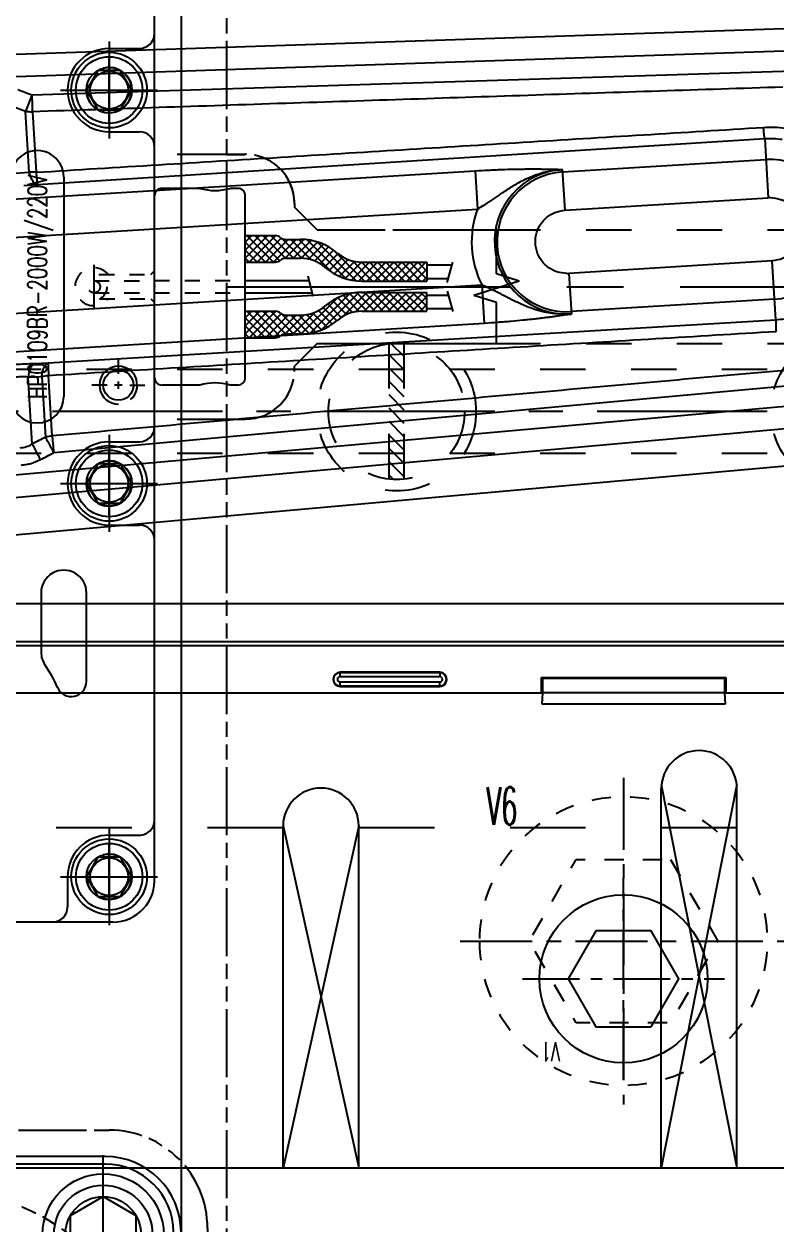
# Model space of a CAD drawing. Extents: x 14103 to 19353, y -3233 to 932.
# Drawn here: x 17215.1 to 17314.5, y 186.7 to 345.3 of the extents above; entities that cross this region are included whole.
import ezdxf
from ezdxf.enums import TextEntityAlignment as Align

# ---------------------------------------------------------------- set-up
doc = ezdxf.new("R2010")
doc.units = 0
doc.header["$LTSCALE"] = 20
doc.header["$MEASUREMENT"] = 0
for name, pattern in [('CENTER', [0.6, 0.375, -0.075, 0.075, -0.075]), ('CENTERLINE', [30, 24, -1.5, 3, -1.5]), ('DASHED', [0.2, 0.1, -0.1]), ('HIDDEN', [0.2, 0.1, -0.1]), ('PHANTOM', [0.8, 0.45, -0.05, 0.1, -0.05, 0.1, -0.05]), ('SOLID', [0])]:
    doc.linetypes.add(name, pattern=pattern)
doc.layers.get('DEFPOINTS').update_dxf_attribs({"linetype": 'CONTINUOUS'})
for name, color, linetype in [('1', 7, 'CONTINUOUS'), ('2', 7, 'CONTINUOUS'), ('3a', 7, 'CONTINUOUS'), ('5', 7, 'CONTINUOUS'), ('CK_LEVEL_1', 1, 'SOLID'), ('DIM', 3, 'CONTINUOUS'), ('HOLD DOWN', 7, 'CONTINUOUS'), ('OIL', 7, 'CONTINUOUS'), ('SCREW', 7, 'CONTINUOUS'), ('VENTING', 7, 'CONTINUOUS'), ('WATER', 9, 'HIDDEN')]:
    doc.layers.add(name, color=color, linetype=linetype)
doc.styles.add('lxy2', font='txt.shx', dxfattribs={"width": 0.6})
doc.styles.get("Standard").update_dxf_attribs({"font": 'txt.shx', "width": 0.5, "bigfont": 'hztxt.shx'})
doc.dimstyles.new('10', dxfattribs={"dimtxt": 10, "dimasz": 5, "dimexe": 2.5, "dimexo": 0, "dimgap": 1, "dimtad": 0, "dimdsep": 46, "dimtxsty": 'lxy2', "dimcen": -3, "dimclrd": 113, "dimclre": 113, "dimclrt": 3, "dimazin": 2, "dimtfac": 1, "dimtofl": 0, "dimtmove": 0, "dimatfit": 3, "dimfxl": 1, "dimtolj": 1, "dimtzin": 0, "dimarcsym": 0})

# ---------------------------------------------------------------- blocks, each defined once
blk = doc.blocks.new('*D92')
at = {"layer": 'DEFPOINTS', "color": 0, "linetype": 'Continuous'}
for p in [(17344.36, 892.14), (17344.36, 863.85), (17204.36, 164.09)]:
    blk.add_point(p, dxfattribs=at)
at = {"layer": 'OIL', "color": 113, "linetype": 'Continuous', "lineweight": -2}
blk.add_line((17344.36, 863.85), (17344.36, 892.14), dxfattribs=at)
at = {"layer": 'OIL', "color": 3, "linetype": 'Continuous', "insert": (17344.36, 899.64), "char_height": 10, "attachment_point": 5, "rotation": 90, "style": 'lxy2'}
blk.add_mtext('\\A1;140', dxfattribs=at)
blk = doc.blocks.new('*D115')
at = {"layer": 'DEFPOINTS', "color": 0}
for p in [(17554.36, 709.09), (17770.26, 709.09), (17204.36, 164.09)]:
    blk.add_point(p, dxfattribs=at)
at = {"layer": 'DIM', "color": 113, "lineweight": -2}
blk.add_line((17554.36, 709.09), (17770.26, 709.09), dxfattribs=at)
at = {"layer": 'DIM', "color": 3, "insert": (17779.26, 709.09), "char_height": 10, "attachment_point": 5, "style": 'lxy2'}
blk.add_mtext('\\A1;545', dxfattribs=at)
blk = doc.blocks.new('*D114')
at = {"layer": 'DEFPOINTS', "color": 0}
for p in [(17517.7, 684.09), (17770.26, 684.09), (17204.36, 164.09)]:
    blk.add_point(p, dxfattribs=at)
at = {"layer": 'DIM', "color": 113, "lineweight": -2}
blk.add_line((17517.7, 684.09), (17770.26, 684.09), dxfattribs=at)
at = {"layer": 'DIM', "color": 3, "insert": (17778.76, 684.09), "char_height": 10, "attachment_point": 5, "style": 'lxy2'}
blk.add_mtext('\\A1;520', dxfattribs=at)
blk = doc.blocks.new('*D113')
at = {"layer": 'DEFPOINTS', "color": 0}
for p in [(17754.36, 864.09), (17770.26, 864.09), (17204.36, 164.09)]:
    blk.add_point(p, dxfattribs=at)
at = {"layer": 'DIM', "color": 113, "lineweight": -2}
blk.add_line((17754.36, 864.09), (17770.26, 864.09), dxfattribs=at)
at = {"layer": 'DIM', "color": 3, "insert": (17778.26, 864.09), "char_height": 10, "attachment_point": 5, "style": 'lxy2'}
blk.add_mtext('\\A1;700', dxfattribs=at)
blk = doc.blocks.new('*D221')
at = {"layer": 'DEFPOINTS', "color": 0}
for p in [(17515.48, 219.09), (17770.26, 219.09), (17204.36, 164.09)]:
    blk.add_point(p, dxfattribs=at)
at = {"layer": 'DIM', "color": 113, "lineweight": -2}
blk.add_line((17515.48, 219.09), (17770.26, 219.09), dxfattribs=at)
at = {"layer": 'DIM', "color": 3, "insert": (17776.26, 219.09), "char_height": 10, "attachment_point": 5, "style": 'lxy2'}
blk.add_mtext('\\A1;55', dxfattribs=at)
blk = doc.blocks.new('*D121')
at = {"layer": 'DEFPOINTS', "color": 0}
for p in [(17562.7, 249.09), (17770.26, 249.09), (17204.36, 164.09)]:
    blk.add_point(p, dxfattribs=at)
at = {"layer": 'DIM', "color": 113, "lineweight": -2}
blk.add_line((17562.7, 249.09), (17770.26, 249.09), dxfattribs=at)
at = {"layer": 'DIM', "color": 3, "insert": (17776.26, 249.09), "char_height": 10, "attachment_point": 5, "style": 'lxy2'}
blk.add_mtext('\\A1;85', dxfattribs=at)
blk = doc.blocks.new('*D120')
at = {"layer": 'DEFPOINTS', "color": 0}
for p in [(17562.7, 374.09), (17770.26, 374.09), (17204.36, 164.09)]:
    blk.add_point(p, dxfattribs=at)
at = {"layer": 'DIM', "color": 113, "lineweight": -2}
blk.add_line((17562.7, 374.09), (17770.26, 374.09), dxfattribs=at)
at = {"layer": 'DIM', "color": 3, "insert": (17777.76, 374.09), "char_height": 10, "attachment_point": 5, "style": 'lxy2'}
blk.add_mtext('\\A1;210', dxfattribs=at)
blk = doc.blocks.new('*D119')
at = {"layer": 'DEFPOINTS', "color": 0}
for p in [(17725.91, 464.09), (17770.26, 464.09), (17204.36, 164.09)]:
    blk.add_point(p, dxfattribs=at)
at = {"layer": 'DIM', "color": 113, "lineweight": -2}
blk.add_line((17725.91, 464.09), (17770.26, 464.09), dxfattribs=at)
at = {"layer": 'DIM', "color": 3, "insert": (17778.26, 464.09), "char_height": 10, "attachment_point": 5, "style": 'lxy2'}
blk.add_mtext('\\A1;300', dxfattribs=at)
blk = doc.blocks.new('*D118')
at = {"layer": 'DEFPOINTS', "color": 0}
for p in [(17562.7, 514.09), (17770.26, 514.09), (17204.36, 164.09)]:
    blk.add_point(p, dxfattribs=at)
at = {"layer": 'DIM', "color": 113, "lineweight": -2}
blk.add_line((17562.7, 514.09), (17770.26, 514.09), dxfattribs=at)
at = {"layer": 'DIM', "color": 3, "insert": (17778.76, 514.09), "char_height": 10, "attachment_point": 5, "style": 'lxy2'}
blk.add_mtext('\\A1;350', dxfattribs=at)
blk = doc.blocks.new('*D117')
at = {"layer": 'DEFPOINTS', "color": 0}
for p in [(17562.7, 639.09), (17770.26, 639.09), (17204.36, 164.09)]:
    blk.add_point(p, dxfattribs=at)
at = {"layer": 'DIM', "color": 113, "lineweight": -2}
blk.add_line((17562.7, 639.09), (17770.26, 639.09), dxfattribs=at)
at = {"layer": 'DIM', "color": 3, "insert": (17779.26, 639.09), "char_height": 10, "attachment_point": 5, "style": 'lxy2'}
blk.add_mtext('\\A1;475', dxfattribs=at)
blk = doc.blocks.new('*D116')
at = {"layer": 'DEFPOINTS', "color": 0}
for p in [(17760.7, 664.09), (17770.26, 664.09), (17204.36, 164.09)]:
    blk.add_point(p, dxfattribs=at)
at = {"layer": 'DIM', "color": 113, "lineweight": -2}
blk.add_line((17760.7, 664.09), (17770.26, 664.09), dxfattribs=at)
at = {"layer": 'DIM', "color": 3, "insert": (17778.26, 664.09), "char_height": 10, "attachment_point": 5, "style": 'lxy2'}
blk.add_mtext('\\A1;500', dxfattribs=at)
blk = doc.blocks.new('*D86')
at = {"layer": 'DEFPOINTS', "color": 0}
for p in [(17530.79, 329.09), (17770.26, 329.09), (17204.36, 164.09)]:
    blk.add_point(p, dxfattribs=at)
at = {"layer": 'DIM', "color": 113, "lineweight": -2}
blk.add_line((17530.79, 329.09), (17770.26, 329.09), dxfattribs=at)
at = {"layer": 'DIM', "color": 3, "insert": (17778.26, 329.09), "char_height": 10, "attachment_point": 5, "style": 'lxy2'}
blk.add_mtext('\\A1;165', dxfattribs=at)
blk = doc.blocks.new('*D85')
at = {"layer": 'DEFPOINTS', "color": 0}
for p in [(17529.36, 579.09), (17770.26, 579.09), (17204.36, 164.09)]:
    blk.add_point(p, dxfattribs=at)
at = {"layer": 'DIM', "color": 113, "lineweight": -2}
blk.add_line((17529.36, 579.09), (17770.26, 579.09), dxfattribs=at)
at = {"layer": 'DIM', "color": 3, "insert": (17778.26, 579.09), "char_height": 10, "attachment_point": 5, "style": 'lxy2'}
blk.add_mtext('\\A1;415', dxfattribs=at)
blk = doc.blocks.new('HP0109BOLT-TV')
at = {"layer": '1', "color": 2, "linetype": 'CENTERLINE'}
for p, q in [((-78, -17.8), (-78, -26.2)), ((-26, -17.8), (-26, -26.2)), ((26, -17.8), (26, -26.2)), ((-82.2, -22), (-73.8, -22)), ((-30.2, -22), (-21.8, -22)), ((21.8, -22), (30.2, -22))]:
    blk.add_line(p, q, dxfattribs=at)
at = {"layer": '1', "color": 2, "linetype": 'Continuous'}
for centre in [(-78, -22), (-26, -22), (26, -22)]:
    blk.add_circle(centre, 2.5, dxfattribs=at)
for centre in [(-78, -22), (-26, -22), (26, -22)]:
    blk.add_arc(centre, 3, 74.7379, 15.6393, dxfattribs=at)
blk = doc.blocks.new('HP0109BR-TV')
at = {"layer": '1', "color": 2, "linetype": 'Continuous'}
for p, q in [((-84, -22.5), (-84, 22.5)), ((-40.47, -13), (-48.32, -13)), ((-78, -16.5), (-82, -16.5)), ((14.5, -16), (-14.5, -16)), ((-78, -19), (-80.6, -20.5)), ((-75.4, -20.5), (-78, -19)), ((-52.17, -19), (-40.47, -19)), ((-26, -19), (-28.6, -20.5)), ((-23.4, -20.5), (-26, -19)), ((26, -19), (23.4, -20.5)), ((28.6, -20.5), (26, -19)), ((-80.6, -20.5), (-80.6, -23.5)), ((-75.4, -23.5), (-75.4, -20.5)), ((-28.6, -20.5), (-28.6, -23.5)), ((-23.4, -23.5), (-23.4, -20.5)), ((-13.01, -21.72), (-13.01, -19.72)), ((-2.97, -20), (2.89, -20)), ((23.4, -20.5), (23.4, -23.5)), ((28.6, -23.5), (28.6, -20.5)), ((-72.5, -22), (-72.5, -26)), ((-31.5, -22), (-31.5, -26)), ((-20.5, -22), (-20.5, -26)), ((20.5, -22), (20.5, -26)), ((31.5, -22), (31.5, -26)), ((-80.6, -23.5), (-78, -25)), ((-78, -25), (-75.4, -23.5)), ((-28.6, -23.5), (-26, -25)), ((-26, -25), (-23.4, -23.5)), ((-13.51, -23.22), (-12.51, -23.22)), ((-13.01, -23.72), (-13.01, -22.72)), ((-11.51, -23.22), (-9.51, -23.22)), ((23.4, -23.5), (26, -25)), ((26, -25), (28.6, -23.5)), ((-13.01, -24.72), (-13.01, -26.72)), ((-78, -28), (78.5, -28)), ((-1.59, -27.5), (-2.09, -28)), ((-12.99, -34), (-12.99, -29)), ((13.01, -34), (13.01, -29)), ((-12.99, -39), (-12.99, -38)), ((13.01, -39), (13.01, -38)), ((-11.99, -40), (12.01, -40)), ((-6.74, -40), (-6.74, -44)), ((-6.21, -40), (-6.74, -40.53)), ((-5.15, -40), (-6.74, -41.59)), ((-4.09, -40), (-6.74, -42.65)), ((-3.24, -40.21), (-6.74, -43.71)), ((-6.74, -40.53), (-3.24, -44.03)), ((-6.21, -40), (-3.24, -42.97)), ((-5.15, -40), (-3.24, -41.91)), ((-4.09, -40), (-3.24, -40.85)), ((-3.24, -40), (-3.24, -44)), ((-0.79, -40), (-0.79, -48.83)), ((0.81, -40), (0.81, -48.43)), ((3.26, -40), (3.26, -44)), ((3.79, -40), (3.26, -40.53)), ((4.85, -40), (3.26, -41.59)), ((5.91, -40), (3.26, -42.65)), ((6.76, -40.21), (3.26, -43.71)), ((3.26, -40.53), (6.76, -44.03)), ((3.79, -40), (6.76, -42.97)), ((4.85, -40), (6.76, -41.91)), ((5.91, -40), (6.76, -40.85)), ((6.76, -40), (6.76, -44)), ((-6.74, -41.59), (-3.57, -44.76)), ((-6.74, -42.65), (-3.74, -45.65)), ((-3.24, -41.27), (-6.55, -44.58)), ((-3.24, -42.33), (-6.24, -45.33)), ((3.26, -41.59), (6.43, -44.76)), ((3.26, -42.65), (6.26, -45.65)), ((6.76, -41.27), (3.45, -44.58)), ((6.76, -42.33), (3.76, -45.33)), ((-6.74, -43.71), (-3.74, -46.71)), ((-3.24, -43.39), (-6.24, -46.39)), ((3.26, -43.71), (6.26, -46.71)), ((6.76, -43.39), (3.76, -46.39)), ((-3.61, -44.82), (-6.24, -47.45)), ((-6.24, -45.27), (-3.72, -47.8)), ((-6.24, -45.32), (-6.24, -47.29)), ((-3.74, -45.32), (-3.74, -47.29)), ((6.39, -44.82), (3.76, -47.46)), ((3.76, -45.27), (6.24, -47.76)), ((3.76, -45.32), (3.76, -47.29)), ((6.26, -45.32), (6.26, -47.29)), ((-6.24, -46.33), (-3.36, -49.22)), ((-6.24, -47.4), (-1.5, -52.14)), ((-3.74, -46.02), (-6.16, -48.43)), ((-3.74, -47.08), (-5.97, -49.3)), ((6.26, -47.08), (1.91, -51.42)), ((6.26, -46.02), (3.55, -48.72)), ((3.76, -46.33), (6.13, -48.7)), ((3.76, -47.39), (5.91, -49.55)), ((-6.13, -48.56), (-0.92, -53.77)), ((-3.68, -48.08), (-5.7, -50.09)), ((-3.47, -48.92), (-5.36, -50.82)), ((1.43, -48.27), (-1.26, -48.95)), ((6.2, -48.19), (1.05, -53.34)), ((3.4, -49.16), (5.27, -51.02)), ((3.65, -48.34), (5.62, -50.32)), ((-5.72, -50.03), (-0.75, -55)), ((-3.15, -49.66), (-4.96, -51.48)), ((-2.73, -50.31), (-4.51, -52.09)), ((5.91, -49.54), (0.8, -54.66)), ((2.61, -50.49), (4.38, -52.26)), ((3.05, -49.87), (4.85, -51.67)), ((-2.26, -50.9), (-4.05, -52.69)), ((-1.83, -51.53), (-3.68, -53.38)), ((-1.46, -52.22), (-3.4, -54.16)), ((4.86, -51.66), (0.76, -55.76)), ((1.73, -51.73), (3.6, -53.6)), ((2.14, -51.08), (3.95, -52.89)), ((-3.93, -52.89), (-0.74, -56.08)), ((-1.15, -52.97), (-3.25, -55.07)), ((-0.92, -53.8), (-3.24, -56.12)), ((1.09, -53.21), (3.26, -55.38)), ((1.38, -52.44), (3.36, -54.42)), ((-3.32, -54.56), (-0.74, -57.14)), ((-0.77, -54.72), (-3.24, -57.18)), ((-3.24, -55.42), (-3.24, -64)), ((-0.74, -55.42), (-0.74, -64)), ((3.42, -54.16), (0.76, -56.82)), ((3.26, -55.38), (0.76, -57.88)), ((0.76, -55.42), (0.76, -64)), ((0.77, -55.01), (3.26, -57.5)), ((0.88, -54.06), (3.26, -56.44)), ((3.26, -55.42), (3.26, -64)), ((-3.24, -55.7), (-0.74, -58.2)), ((-0.74, -55.74), (-3.24, -58.24)), ((-3.24, -56.76), (-0.74, -59.26)), ((-0.74, -56.8), (-3.24, -59.3)), ((0.76, -56.06), (3.26, -58.56)), ((3.26, -56.44), (0.76, -58.94)), ((-3.24, -57.82), (-0.74, -60.32)), ((-0.74, -57.86), (-3.24, -60.36)), ((0.76, -57.12), (3.26, -59.62)), ((3.26, -57.5), (0.76, -60)), ((0.76, -58.18), (3.26, -60.68)), ((3.26, -58.56), (0.76, -61.06)), ((-3.24, -58.88), (-0.74, -61.38)), ((-0.74, -58.93), (-3.24, -61.43)), ((-3.24, -59.94), (-0.74, -62.44)), ((-0.74, -59.99), (-3.24, -62.49)), ((0.76, -59.24), (3.26, -61.74)), ((3.26, -59.62), (0.76, -62.12)), ((-3.24, -61), (-0.74, -63.5)), ((-0.74, -61.05), (-3.24, -63.55)), ((0.76, -60.3), (3.26, -62.8)), ((3.26, -60.68), (0.76, -63.18)), ((0.76, -61.36), (3.26, -63.86)), ((3.26, -61.74), (1, -64)), ((-3.24, -62.06), (-1.3, -64)), ((-3.24, -63.12), (-2.36, -64)), ((-0.74, -62.11), (-2.63, -64)), ((-0.74, -63.17), (-1.57, -64)), ((0.76, -62.43), (2.33, -64)), ((3.26, -62.8), (2.06, -64)), ((-3.24, -64), (-0.74, -64)), ((-2.89, -64), (-2.89, -67.35)), ((-1.09, -64), (-1.09, -66.82)), ((0.76, -63.49), (1.27, -64)), ((3.26, -64), (0.76, -64)), ((1.11, -64), (1.11, -66.82)), ((2.91, -64), (2.91, -67.35)), ((3.26, -63.86), (3.12, -64)), ((-0.57, -66.67), (-3.25, -67.46)), ((0.58, -66.67), (3.27, -67.46)), ((-2.1, -73.22), (-1.15, -70.22)), ((0.74, -76.22), (-1.15, -70.22)), ((-7.51, -73.22), (-2.1, -73.22)), ((0.74, -76.22), (1.69, -73.22)), ((1.69, -73.22), (7.51, -73.22))]:
    blk.add_line(p, q, dxfattribs=at)
at = {"layer": '1', "color": 2, "linetype": 'CENTERLINE'}
for p, q in [((-78, -15.59), (-78, -28.41)), ((-26, -15.59), (-26, -28.41)), ((26, -15.59), (26, -28.41)), ((-71.59, -22), (-84.41, -22)), ((-19.59, -22), (-32.41, -22)), ((32.41, -22), (19.59, -22))]:
    blk.add_line(p, q, dxfattribs=at)
at = {"layer": '1', "color": 2, "linetype": 'HIDDEN'}
for p, q in [((-0.8, -20), (-0.8, -28)), ((0.8, -20), (0.8, -28)), ((-1.59, -20.73), (-1.59, -27.5)), ((1.61, -20.69), (1.61, -27.5)), ((-0.79, -28), (-0.79, -40)), ((0.81, -28), (0.81, -40)), ((1.61, -27.5), (2.11, -28))]:
    blk.add_line(p, q, dxfattribs=at)
at = {"layer": '1', "color": 1, "linetype": 'PHANTOM'}
for p, q in [((-17.51, -31), (-17.51, -40)), ((17.51, -31), (17.51, -40)), ((-11.01, -46.5), (-10.51, -46.5)), ((-7.51, -49.5), (-10.51, -46.5)), ((7.51, -49.5), (10.51, -46.5)), ((11.01, -46.5), (10.51, -46.5)), ((-7.51, -49.5), (-7.51, -73.22)), ((7.51, -49.5), (7.51, -73.22))]:
    blk.add_line(p, q, dxfattribs=at)
at = {"layer": '1', "color": 2, "linetype": 'Continuous'}
for centre, radius in [((-78, -22), 5), ((-26, -22), 5), ((26, -22), 5), ((-78, -22), 4.4), ((-78, -22), 3), ((-26, -22), 4.4), ((-26, -22), 3), ((26, -22), 4.4), ((26, -22), 3), ((-13.01, -23.22), 2)]:
    blk.add_circle(centre, radius, dxfattribs=at)
at = {"layer": '1', "color": 2, "linetype": 'HIDDEN'}
blk.add_circle((0, -20), 0.8, dxfattribs=at)
at = {"layer": '1', "color": 2, "linetype": 'Continuous'}
for centre, radius, start, end in [((-14.5, -12.5), 3.5, 90, 270), ((14.5, -12.5), 3.5, 270, 90), ((-59.47, 0), 16.5, 293.2315, 304.8638), ((-48.32, -16), 3, 90, 124.8638), ((-40.47, -16), 3, 270, 90), ((-82, -14.5), 2, 180, 270), ((-52.17, -17), 2, 113.2315, 270), ((-78, -22), 5.5, 0, 90), ((-26, -22), 5.5, 0, 180), ((26, -22), 5.5, 0, 180), ((-13.01, -23.22), 2.5, 220.5449, 180), ((-78.5, -22.5), 5.5, 180, 275.1943), ((-70.5, -26), 2, 180, 270.0001), ((-33.5, -26), 2, 269.9999, 359.9999), ((-18.5, -26), 2, 180, 269.9999), ((18.5, -26), 2, 270.0001, 0), ((33.5, -26), 2, 180.0001, 270.0001), ((-11.99, -29), 1, 90, 180), ((12.01, -29), 1, 0, 90), ((-19.99, -36), 7.28, 344.0539, 15.9461), ((20.01, -36), 7.28, 164.0539, 195.9461), ((-11.99, -39), 1, 180, 270), ((12.01, -39), 1, 270, 0), ((-5.74, -44), 1, 180, 221.4096), ((-4.24, -44), 1, 318.5904, 0), ((4.26, -44), 1, 180, 221.4096), ((5.76, -44), 1, 318.5904, 0), ((-7.24, -45.32), 1, 0, 41.4096), ((-2.74, -45.32), 1, 138.5904, 180), ((2.76, -45.32), 1, 0, 41.4096), ((7.26, -45.32), 1, 138.5904, 180), ((1.26, -47.29), 7.5, 180, 220.5358), ((1.26, -47.29), 5, 180, 220.5358), ((-1.24, -47.29), 5, 319.4642, 0), ((-1.24, -47.29), 7.5, 319.4642, 0), ((-8.24, -55.42), 7.5, 0, 40.5358), ((8.26, -55.42), 7.5, 139.4642, 180), ((-8.24, -55.42), 5, 0, 40.5358), ((8.26, -55.42), 5, 139.4642, 180)]:
    blk.add_arc(centre, radius, start, end, dxfattribs=at)
at = {"layer": '1', "color": 2, "linetype": 'HIDDEN'}
for radius, start, end in [(2.5, 310.0371, 230.4526), (1.75, 204.5507, 336.777)]:
    blk.add_arc((0, -20), radius, start, end, dxfattribs=at)
at = {"layer": '1', "color": 1, "linetype": 'PHANTOM'}
for centre, start, end in [((-11.01, -40), 180, 270), ((11.01, -40), 270, 0)]:
    blk.add_arc(centre, 6.5, start, end, dxfattribs=at)
at = {"layer": '1', "color": 2, "linetype": 'Continuous'}
blk.add_point((0, -28), dxfattribs=at)
at = {"layer": '1', "color": 150, "linetype": 'Continuous'}
blk.add_point((0.25, -28), dxfattribs=at)
at = {"layer": '1'}
blk.add_blockref('HP0109BOLT-TV', (0, 0), dxfattribs=at)
at = {"layer": '1', "color": 2, "linetype": 'Continuous', "width": 0.7}
blk.add_text('HP0109BR-2000W/220V', height=2.5, dxfattribs=at).set_placement((0, -12.5), align=Align.MIDDLE_CENTER)
blk = doc.blocks.new('*U30', base_point=(-3.47, 59.99))
at = {"layer": '5', "color": 2, "linetype": 'Continuous'}
blk.add_arc((-3.47, 59.99), 0.475, 0, 180, dxfattribs=at)
blk = doc.blocks.new('*U31')
at = {"layer": '5', "color": 2, "linetype": 'Continuous'}
blk.add_circle((0, 0), 1, dxfattribs=at)
blk = doc.blocks.new('*U32', base_point=(2.53, 59.99))
at = {"layer": '5', "color": 2, "linetype": 'Continuous'}
blk.add_arc((2.53, 59.99), 0.475, 0, 180, dxfattribs=at)
blk = doc.blocks.new('*U33')
at = {"layer": '5', "color": 2, "linetype": 'Continuous'}
blk.add_circle((0, 0), 1, dxfattribs=at)
blk = doc.blocks.new('IE02100-TV')
at = {"layer": '1', "color": 4, "linetype": 'CENTERLINE'}
for p, q in [((0, -40.04), (0, 86.58)), ((-21.21, 31.71), (-21.21, 10.71)), ((21.21, 31.71), (21.21, 10.71)), ((-10.71, 21.21), (-31.71, 21.21)), ((31.71, 21.21), (10.71, 21.21)), ((-38, 0), (37.65, 0)), ((-21.21, -10.71), (-21.21, -31.71)), ((21.21, -10.71), (21.21, -31.71)), ((-10.71, -21.21), (-31.71, -21.21)), ((31.71, -21.21), (10.71, -21.21))]:
    blk.add_line(p, q, dxfattribs=at)
at = {"layer": '1', "color": 1, "linetype": 'PHANTOM'}
for p, q in [((-15, 35), (-15, 65)), ((15, 35), (15, 65)), ((-22, 35), (22, 35)), ((-35, -22), (-35, 22)), ((35, -22), (35, 22)), ((-22, -35), (22, -35))]:
    blk.add_line(p, q, dxfattribs=at)
at = {"layer": '1', "color": 2, "linetype": 'Continuous'}
for p, q in [((-5.5, 56.2), (-5.5, 56)), ((5.5, 56.2), (5.5, 56)), ((9.5, 53.9), (-9.5, 53.9)), ((8.34, 21.91), (8.34, 41.42)), ((9.89, 21.91), (9.89, 41.37)), ((-21.5, 31.5), (8.34, 31.5)), ((-21.5, 30.5), (8.34, 30.5)), ((9.89, 31.5), (21.5, 31.5)), ((9.89, 30.5), (21.5, 30.5)), ((-31.5, 21.5), (-31.5, -21.5)), ((-30.5, 21.5), (-30.5, -21.5)), ((30.5, 21.5), (30.5, -21.5)), ((31.5, 21.5), (31.5, -21.5)), ((-0.5, 20.49), (-17.5, 10.68)), ((17.5, 10.68), (0.5, 20.49)), ((-18, 9.81), (-18, -9.81)), ((18, -9.81), (18, 9.81)), ((19.75, 10.06), (19.03, 9.73)), ((20.4, 8.66), (19.69, 8.33)), ((-17.5, -10.68), (-0.5, -20.49)), ((0.5, -20.49), (17.5, -10.68)), ((-21.5, -30.5), (21.5, -30.5)), ((-21.5, -31.5), (21.5, -31.5))]:
    blk.add_line(p, q, dxfattribs=at)
at = {"layer": '1', "color": 6, "linetype": 'Continuous'}
for p, q in [((-26.21, 21.21), (-23.71, 25.54)), ((-23.71, 25.54), (-18.71, 25.54)), ((-18.71, 25.54), (-16.21, 21.21)), ((16.21, 21.21), (18.71, 25.54)), ((18.71, 25.54), (23.71, 25.54)), ((23.71, 25.54), (26.21, 21.21)), ((-23.71, 16.88), (-26.21, 21.21)), ((-16.21, 21.21), (-18.71, 16.88)), ((18.71, 16.88), (16.21, 21.21)), ((26.21, 21.21), (23.71, 16.88)), ((-18.71, 16.88), (-23.71, 16.88)), ((23.71, 16.88), (18.71, 16.88)), ((-26.21, -21.21), (-23.71, -16.88)), ((-23.71, -16.88), (-18.71, -16.88)), ((-18.71, -16.88), (-16.21, -21.21)), ((16.21, -21.21), (18.71, -16.88)), ((18.71, -16.88), (23.71, -16.88)), ((23.71, -16.88), (26.21, -21.21)), ((-23.71, -25.54), (-26.21, -21.21)), ((-16.21, -21.21), (-18.71, -25.54)), ((18.71, -25.54), (16.21, -21.21)), ((26.21, -21.21), (23.71, -25.54)), ((-18.71, -25.54), (-23.71, -25.54)), ((23.71, -25.54), (18.71, -25.54))]:
    blk.add_line(p, q, dxfattribs=at)
at = {"layer": '1', "color": 2, "linetype": 'Continuous'}
for centre, radius in [((-21.21, 21.21), 8), ((21.21, 21.21), 8), ((-21.21, 21.21), 6.5), ((21.21, 21.21), 6.5), ((0, 0), 21.38), ((0, 0), 20.88), ((0, 0), 17.5), ((0, 0), 8), ((-21.21, -21.21), 8), ((21.21, -21.21), 8), ((-21.21, -21.21), 6.5), ((21.21, -21.21), 6.5)]:
    blk.add_circle(centre, radius, dxfattribs=at)
at = {"layer": '1', "color": 2, "linetype": 'PHANTOM'}
blk.add_circle((0, 0), 27, dxfattribs=at)
at = {"layer": '1', "color": 6, "linetype": 'Continuous'}
for centre in [(-21.21, 21.21), (21.21, 21.21), (-21.21, -21.21), (21.21, -21.21)]:
    blk.add_circle(centre, 5, dxfattribs=at)
at = {"layer": '1', "color": 1, "linetype": 'PHANTOM'}
for centre, radius, start, end in [((0, 65), 15, 0, 180), ((-22, 22), 13, 90, 180), ((22, 22), 13, 0, 90), ((-22, -22), 13, 180, 270), ((22, -22), 13, 270, 0)]:
    blk.add_arc(centre, radius, start, end, dxfattribs=at)
at = {"layer": '1', "color": 2, "linetype": 'Continuous'}
for centre, radius, start, end in [((-21.5, 21.5), 10, 90, 180), ((-21.5, 21.5), 9, 90, 180), ((21.5, 21.5), 10, 0, 90), ((21.5, 21.5), 9, 0, 90), ((11.89, 21.91), 3.55, 179.9997, 241.5064), ((11.89, 21.91), 2, 179.9997, 241.5064), ((0, 0), 20.5, 88.592, 91.4077), ((0, 0), 22.92, 24.9994, 61.5065), ((0, 0), 20.5, 148.592, 151.4078), ((0, 0), 20.5, 28.592, 31.4077), ((20.07, 9.36), 0.775, 294.9907, 114.9907), ((0, 0), 20.5, 208.592, 211.4078), ((0, 0), 20.5, 328.592, 331.4078), ((0, 0), 20.5, 268.592, 271.4078), ((-21.5, -21.5), 10, 180, 270), ((-21.5, -21.5), 9, 180, 270), ((21.5, -21.5), 9, 270, 0), ((21.5, -21.5), 10, 270, 0)]:
    blk.add_arc(centre, radius, start, end, dxfattribs=at)
for p in [(-29.21, 21.21), (13.21, 21.21), (-29.21, -21.21), (13.21, -21.21)]:
    blk.add_point(p, dxfattribs=at)
at = {"layer": '1', "color": 150, "linetype": 'Continuous'}
for p in [(-21.21, 21.21), (21.21, 21.21), (-21.21, -21.21), (21.21, -21.21)]:
    blk.add_point(p, dxfattribs=at)
at = {"layer": '1', "color": 1, "linetype": 'Continuous'}
blk.add_point((0, 0), dxfattribs=at)
at = {"layer": '2', "color": 6, "linetype": 'Continuous'}
blk.add_point((0, 0), dxfattribs=at)
at = {"layer": '5', "color": 2, "linetype": 'Continuous'}
for p, q in [((-3.95, 59.99), (-3.95, 56.5)), ((-2.05, 59.99), (-2.05, 56.5)), ((2.05, 59.99), (2.05, 56.5)), ((3.95, 59.99), (3.95, 56.5)), ((-7.79, 55.71), (-9.21, 54.29)), ((-7.09, 56), (7.09, 56)), ((-5.2, 56.5), (5.2, 56.5)), ((9.21, 54.29), (7.79, 55.71)), ((-9.5, 31.75), (-9.5, 53.59)), ((9.5, 31.75), (9.5, 53.59)), ((-9.5, 32), (9.5, 32))]:
    blk.add_line(p, q, dxfattribs=at)
for centre, radius, start, end in [((-7.09, 55), 1, 90.0007, 135.0006), ((-5.2, 56.2), 0.3, 90, 180), ((5.2, 56.2), 0.3, 0, 90), ((7.09, 55), 1, 45, 89.9999), ((-8.5, 53.59), 1, 135, 180), ((8.5, 53.59), 1, 0, 45), ((-9.75, 31.75), 0.25, 270, 0), ((9.75, 31.75), 0.25, 180, 270)]:
    blk.add_arc(centre, radius, start, end, dxfattribs=at)
at = {"layer": '5', "color": 2, "yscale": 0.52631579}
for name, p in [('*U30', (-3.47, 59.99)), ('*U32', (2.53, 59.99))]:
    blk.add_blockref(name, p, dxfattribs=at)
at = {"layer": '5', "color": 2, "xscale": 0.475, "yscale": 0.25, "zscale": 0.475}
for name, p in [('*U31', (-2.52, 59.99)), ('*U33', (3.48, 59.99))]:
    blk.add_blockref(name, p, dxfattribs=at)
blk = doc.blocks.new('AC_LXY_BLK610')
at = {"layer": 'SCREW', "color": 1, "linetype": 'CENTER'}
for p, q in [((0, 13.33), (0, -13.34)), ((13.33, 0), (-13.34, 0))]:
    blk.add_line(p, q, dxfattribs=at)
at = {"layer": 'SCREW', "color": 0, "linetype": 'ByBlock'}
blk.add_lwpolyline([(-3.67, 6.35), (-7.33, 0), (-3.67, -6.35), (3.67, -6.35), (7.33, 0), (3.67, 6.35)], close=True, dxfattribs=at)
blk.add_circle((0, 0), 11.11, dxfattribs=at)
at = {"layer": 'SCREW', "style": 'lxy2', "width": 0.6}
blk.add_text('V1', height=2.5, dxfattribs=at).set_placement((9.63, 9.63), align=Align.MIDDLE_CENTER)
blk = doc.blocks.new('AC_LXY_BLK12')
at = {"layer": 'SCREW', "color": 1, "linetype": 'CENTER'}
for p, q in [((0, 17), (0, -17)), ((17, 0), (-17, 0))]:
    blk.add_line(p, q, dxfattribs=at)
at = {"layer": 'SCREW', "color": 2, "linetype": 'HIDDEN', "flags": 128}
blk.add_lwpolyline([(-4.91, 8.5), (-9.81, 0), (-4.91, -8.5), (4.91, -8.5), (9.81, 0), (4.91, 8.5)], close=True, dxfattribs=at)
at = {"layer": 'SCREW', "color": 2, "linetype": 'HIDDEN'}
blk.add_circle((0, 0), 15, dxfattribs=at)

msp = doc.modelspace()

# ---------------------------------------------------------------- hatches: boundary and pattern name
at = {"layer": 'WATER', "linetype": 'HIDDEN', "ltscale": 3}
h = msp.add_hatch(dxfattribs=at)
h.set_pattern_fill('ANSI31', color=256, scale=10, angle=90, style=0)
h.set_pattern_definition([(135, (13393.275, 1954.9012), (-0.88388348, -0.88388348), [])])
h.paths.add_polyline_path([(17263.363, 303.035), (17263.363, 288.53), (17265.363, 288.53), (17265.363, 303.035, 0.0557281)])
h.paths.add_polyline_path([(17265.363, 294.09), (17263.363, 294.09), (17263.363, 288.53), (17265.363, 288.53)], flags=16)
h.paths.add_polyline_path([(17265.363, 299.65), (17263.363, 299.65), (17263.363, 294.09), (17265.363, 294.09)], flags=16)
h.paths.add_polyline_path([(17265.363, 285.146), (17265.363, 299.65), (17263.363, 299.65), (17263.363, 285.146, 0.0557281)])

# ---------------------------------------------------------------- linework, layer by layer
at = {"layer": '1', "color": 2, "linetype": 'Continuous'}
msp.add_line((17235.863, 412.391), (17235.863, -84.209), dxfattribs=at)
at = {"layer": '1', "color": 1, "linetype": 'PHANTOM'}
msp.add_line((17241.863, 407.091), (17241.863, -78.909), dxfattribs=at)
at = {"layer": '3a', "color": 4, "linetype": 'Continuous'}
for p, q in [((17176.38, 340.103), (17333.974, 345.331)), ((17176.521, 337.158), (17334.071, 342.384)), ((17332.81, 339.589), (17216.14, 335.943)), ((17216.14, 335.943), (17215.31, 333.78)), ((17215.799, 325.741), (17215.31, 333.78)), ((17216.212, 333.723), (17216.706, 325.724)), ((17313.035, 330.134), (17216.87, 324.085)), ((17313.035, 330.134), (17313.51, 322.365)), ((17286.329, 325.774), (17313.201, 327.418)), ((17148.013, 318.168), (17274.737, 325.919)), ((17214.003, 325.609), (17215.799, 325.741)), ((17274.737, 325.919), (17275.046, 320.865)), ((17286.638, 320.721), (17286.309, 326.097)), ((17216.87, 324.085), (17215.076, 323.926)), ((17286.638, 320.721), (17313.51, 322.365)), ((17148.322, 313.115), (17275.046, 320.865)), ((17314.021, 314.005), (17287.149, 312.362)), ((17314.496, 306.236), (17314.021, 314.005)), ((17287.149, 312.362), (17287.478, 306.986)), ((17275.662, 310.806), (17148.937, 303.055)), ((17275.971, 305.753), (17275.662, 310.806)), ((17314.33, 308.952), (17287.458, 307.308)), ((17218.311, 300.52), (17314.496, 306.236)), ((17275.971, 305.753), (17149.246, 298.002)), ((17216.511, 300.459), (17218.311, 300.52)), ((17215.651, 298.658), (17217.45, 298.746)), ((17216.187, 289.815), (17215.651, 298.658)), ((17217.45, 298.746), (17217.944, 290.707)), ((17218.832, 290.874), (17218.348, 298.873)), ((17219.032, 288.662), (17335.278, 299.259)), ((17336.869, 296.641), (17179.856, 282.628)), ((17337.131, 293.704), (17180.075, 279.687)), ((17343.397, 289.33), (17180.443, 274.787)), ((16929.643, 268.702), (17479.083, 268.702)), ((17479.083, 263.63), (16929.643, 263.63)), ((16929.643, 263.163), (17479.083, 263.163)), ((17256.905, 259.046), (17256.905, 259.616)), ((17270.068, 259.616), (17256.905, 259.616)), ((17256.905, 259.58), (17270.068, 259.58)), ((17256.905, 259.046), (17270.068, 259.046)), ((17270.068, 259.616), (17270.068, 259.046)), ((17283.533, 258.94), (17307.893, 258.94)), ((17283.533, 256.91), (17283.533, 258.94)), ((17283.71, 258.851), (17283.533, 258.94)), ((17283.71, 258.851), (17307.715, 258.851)), ((17283.71, 256.91), (17283.71, 258.851)), ((17307.893, 258.94), (17307.715, 258.851)), ((17307.715, 258.851), (17307.715, 256.91)), ((17307.893, 258.94), (17307.893, 256.91)), ((17256.905, 257.756), (17256.905, 258.326)), ((17270.068, 258.326), (17256.905, 258.326)), ((17270.068, 257.792), (17256.905, 257.792)), ((17256.905, 257.756), (17270.068, 257.756)), ((17270.068, 257.756), (17270.068, 258.326)), ((17283.533, 257.104), (17283.621, 257.016)), ((17307.893, 257.104), (17307.805, 257.016)), ((17125.193, 256.91), (17283.533, 256.91)), ((17283.631, 255.387), (17283.71, 256.91)), ((17307.715, 256.91), (17283.71, 256.91)), ((17307.715, 256.91), (17307.795, 255.387)), ((17307.893, 256.91), (17366.919, 256.91)), ((17307.795, 255.387), (17283.631, 255.387))]:
    msp.add_line(p, q, dxfattribs=at)
for centre, radius, start, end in [((17313.766, 318.185), 9.25, 273.5, 93.5), ((17286.893, 316.541), 9.574, 93.5, 273.5), ((17286.893, 316.541), 9.25, 93.5, 273.5), ((17313.766, 318.185), 4.188, 90.00001, 93.49999), ((17286.893, 316.541), 12.611, 159.94783, 207.05217), ((17286.893, 316.541), 4.188, 270, 273.5), ((17256.905, 258.686), 0.93, 90.00001, 269.99999), ((17256.905, 258.686), 0.894, 90, 270), ((17256.905, 258.686), 0.36, 90, 270), ((17270.068, 258.686), 0.93, 269.99999, 90.00001), ((17270.068, 258.686), 0.894, 270, 90), ((17270.068, 258.686), 0.36, 270, 90)]:
    msp.add_arc(centre, radius, start, end, dxfattribs=at)
for points in [[(17216.14, 335.943), (17214.284, 336.648)], [(17315.438, 336.989), (17282.779, 335.922), (17249.702, 334.833), (17216.212, 333.725)], [(17216.14, 335.943), (17216.166, 335.14), (17216.189, 334.415), (17216.212, 333.725)], [(17215.31, 333.78), (17213.457, 334.451)], [(17215.31, 333.78), (17216.212, 333.723)], [(17216.706, 325.724), (17249.043, 327.72), (17281.101, 329.7), (17312.877, 331.664)], [(17312.877, 331.665), (17314.336, 331.688), (17315.769, 331.581)], [(17313.035, 330.134), (17313.007, 330.276), (17312.971, 330.593), (17312.926, 331.065), (17312.877, 331.664)], [(17315.343, 330.046), (17314.199, 330.148), (17313.035, 330.134)], [(17216.706, 325.724), (17215.799, 325.741)], [(17216.87, 324.085), (17216.521, 324.267), (17216.241, 324.626), (17216.091, 324.909), (17215.941, 325.277), (17215.799, 325.741)], [(17216.706, 325.724), (17216.741, 325.274), (17216.771, 324.915), (17216.797, 324.638), (17216.87, 324.085)], [(17274.737, 325.919), (17276.524, 326.017), (17277.399, 326.056), (17277.833, 326.074), (17278.261, 326.09), (17279.896, 326.138), (17280.67, 326.153), (17281.046, 326.158), (17281.414, 326.162), (17282.12, 326.167), (17282.792, 326.167), (17283.433, 326.162), (17284.047, 326.154), (17284.638, 326.143), (17285.209, 326.13), (17285.765, 326.114), (17286.309, 326.097)], [(17275.046, 320.866), (17275.905, 321.372), (17276.359, 321.659), (17276.595, 321.812), (17276.837, 321.973), (17277.865, 322.674), (17278.432, 323.062), (17278.734, 323.266), (17279.047, 323.473), (17279.713, 323.896), (17280.44, 324.323), (17281.236, 324.743), (17282.11, 325.139), (17283.062, 325.494), (17284.091, 325.785), (17285.18, 325.992), (17285.741, 326.058), (17286.024, 326.081), (17286.309, 326.097)], [(17313.766, 322.373), (17315.128, 322.146), (17316.379, 321.456), (17317.331, 320.381), (17317.862, 319.053), (17317.915, 317.617), (17317.478, 316.247), (17316.605, 315.107), (17315.394, 314.327), (17314.021, 314.005)], [(17286.893, 312.354), (17285.531, 312.58), (17284.279, 313.271), (17283.328, 314.345), (17282.797, 315.673), (17282.744, 317.109), (17283.181, 318.479), (17284.054, 319.619), (17285.265, 320.4), (17286.638, 320.721)], [(17287.478, 306.986), (17287.193, 306.967), (17286.909, 306.955), (17286.344, 306.953), (17285.238, 307.025), (17284.182, 307.189), (17283.193, 307.425), (17282.278, 307.712), (17281.436, 308.031), (17280.663, 308.366), (17279.951, 308.705), (17279.614, 308.873), (17279.29, 309.038), (17278.679, 309.354), (17277.573, 309.925), (17277.314, 310.055), (17277.061, 310.178), (17276.576, 310.408), (17275.662, 310.805)], [(17287.478, 306.986), (17286.94, 306.902), (17286.39, 306.819), (17285.825, 306.736), (17285.24, 306.653), (17284.631, 306.57), (17283.996, 306.488), (17283.329, 306.406), (17282.627, 306.324), (17282.262, 306.284), (17281.887, 306.243), (17281.117, 306.164), (17279.489, 306.012), (17279.062, 305.976), (17278.63, 305.941), (17277.756, 305.873), (17275.971, 305.753)], [(17314.496, 306.236), (17314.487, 306.092), (17314.489, 305.773), (17314.502, 305.298), (17314.527, 304.698)], [(17314.496, 306.236), (17315.654, 306.364), (17316.776, 306.605)], [(17218.348, 298.873), (17250.688, 300.833), (17282.748, 302.775), (17314.527, 304.698)], [(17213.944, 300.336), (17215.25, 300.407), (17216.511, 300.459)], [(17216.511, 300.459), (17216.23, 300.282), (17215.982, 299.903), (17215.784, 299.348), (17215.651, 298.658)], [(17217.45, 298.746), (17217.544, 299.264), (17217.66, 299.673), (17217.789, 299.984), (17217.922, 300.212), (17218.311, 300.52)], [(17218.311, 300.52), (17218.302, 300.171), (17218.315, 299.685), (17218.328, 299.325), (17218.348, 298.873)], [(17215.651, 298.658), (17214.86, 298.673), (17214.043, 298.645)], [(17217.45, 298.746), (17218.348, 298.873)], [(17317.717, 299.725), (17285.172, 296.804), (17252.208, 293.854), (17218.833, 290.872)], [(17217.944, 290.707), (17216.187, 289.815)], [(17218.832, 290.874), (17217.944, 290.707)], [(17217.944, 290.707), (17218.252, 290.129), (17218.626, 289.426), (17219.032, 288.662)], [(17218.833, 290.872), (17218.895, 290.175), (17218.961, 289.446), (17219.032, 288.662)], [(17214.607, 289.301), (17215.424, 289.457), (17216.187, 289.815)], [(17216.187, 289.815), (17216.494, 289.23), (17216.868, 288.516), (17217.276, 287.736)], [(17214.741, 287.024), (17215.074, 287.053), (17215.405, 287.1), (17216.05, 287.246), (17217.276, 287.736)], [(17217.276, 287.736), (17219.032, 288.662)]]:
    msp.add_spline(points, degree=3, dxfattribs=at)
at = {"layer": 'CK_LEVEL_1', "color": 9, "linetype": 'DASHED', "ltscale": 3}
for p, q in [((17241.863, 328.099), (17244.363, 328.099)), ((17250.863, 321.599), (17250.863, 321.099)), ((17253.863, 318.099), (17250.863, 321.099)), ((17253.863, 318.099), (17277.583, 318.099)), ((17277.408, 318.107), (17579.363, 318.107)), ((17253.863, 303.082), (17250.863, 300.082)), ((17253.863, 303.082), (17277.583, 303.082)), ((17277.408, 303.091), (17579.194, 303.091)), ((17250.863, 299.582), (17250.863, 300.082)), ((17241.863, 293.082), (17244.363, 293.082))]:
    msp.add_line(p, q, dxfattribs=at)
at = {"layer": 'CK_LEVEL_1', "color": 2, "linetype": 'CENTER', "ltscale": 5}
msp.add_line((17241.863, 310.591), (17604.187, 310.591), dxfattribs=at)
at = {"layer": 'CK_LEVEL_1', "color": 9, "linetype": 'DASHED', "ltscale": 3}
for centre, start, end in [((17244.363, 321.599), 0, 90), ((17244.363, 299.582), 270, 0)]:
    msp.add_arc(centre, 6.5, start, end, dxfattribs=at)
at = {"layer": 'HOLD DOWN', "color": 0, "linetype": 'ByBlock'}
for p, q in [((17479.083, 263.63), (16929.643, 263.63)), ((16854.363, 194.09), (17554.363, 194.09))]:
    msp.add_line(p, q, dxfattribs=at)
at = {"layer": 'HOLD DOWN', "color": 6, "linetype": 'HIDDEN', "ltscale": 5}
msp.add_line((16899.363, 239.09), (17509.363, 239.09), dxfattribs=at)
at = {"layer": 'VENTING', "color": 5}
for p, q in [((17299.363, 244.779), (17309.363, 194.09)), ((17309.363, 244.779), (17299.363, 194.09)), ((17299.363, 194.09), (17299.363, 244.268)), ((17309.363, 194.09), (17309.363, 244.268)), ((17249.363, 194.09), (17249.363, 239.318)), ((17249.363, 239.318), (17259.363, 194.09)), ((17259.363, 239.318), (17249.363, 194.09)), ((17259.363, 194.09), (17259.363, 239.318))]:
    msp.add_line(p, q, dxfattribs=at)
for centre in [(17304.363, 244.268), (17254.363, 239.318)]:
    msp.add_arc(centre, 5, 0, 180, dxfattribs=at)
at = {"layer": 'WATER', "linetype": 'HIDDEN', "ltscale": 3}
for p, q in [((17263.363, 285.146), (17263.363, 303.035)), ((17265.363, 285.146), (17265.363, 303.035)), ((17529.363, 299.65), (16879.363, 299.65)), ((17529.363, 288.53), (16879.363, 288.53))]:
    msp.add_line(p, q, dxfattribs=at)
at = {"layer": 'WATER', "color": 1, "linetype": 'CENTER', "ltscale": 3}
msp.add_line((17529.363, 294.09), (16873.803, 294.09), dxfattribs=at)
at = {"layer": 'WATER', "linetype": 'HIDDEN', "ltscale": 3}
for centre, radius in [((17264.363, 294.09), 10.5), ((17264.363, 294.09), 9), ((17324.363, 294.09), 10.5)]:
    msp.add_circle(centre, radius, dxfattribs=at)

# ---------------------------------------------------------------- block references
at = {"layer": '1'}
for name, p, rotation in [('HP0109BR-TV', (17204.363, 310.591), 89.99999999999999), ('IE02100-TV', (17204.363, 164.091), 270)]:
    msp.add_blockref(name, p, dxfattribs=dict(at, rotation=rotation))
at = {"layer": 'SCREW', "xscale": -1.27, "yscale": 1.27, "zscale": 1.27}
msp.add_blockref('AC_LXY_BLK12', (17294.363, 224.09), dxfattribs=at)
at = {"layer": 'SCREW', "rotation": 180}
msp.add_blockref('AC_LXY_BLK610', (17294.363, 219.09), dxfattribs=at)

# ---------------------------------------------------------------- texts
at = {"layer": 'SCREW', "color": 4, "linetype": 'Continuous', "insert": (17276.26, 244.441), "char_height": 5, "width": 4.39, "attachment_point": 1}
msp.add_mtext('V6', dxfattribs=at)

# ---------------------------------------------------------------- dimensions: what is measured, and where the dimension line sits
at = {"layer": 'DIM'}
for feature_location, offset, picture, middle in [((17754.363, 864.09), (15.902, 0), '*D113', (17778.264, 864.09)), ((17554.363, 709.09), (215.902, 0), '*D115', (17779.264, 709.09)), ((17517.698, 684.09), (252.567, 0), '*D114', (17778.764, 684.09)), ((17760.696, 664.09), (9.568, 0), '*D116', (17778.264, 664.09)), ((17562.698, 639.09), (207.567, 0), '*D117', (17779.264, 639.09)), ((17529.363, 579.09), (240.902, 0), '*D85', (17778.264, 579.09)), ((17562.698, 514.09), (207.567, 0), '*D118', (17778.764, 514.09)), ((17725.913, 464.09), (44.352, 0), '*D119', (17778.264, 464.09)), ((17562.698, 374.09), (207.567, 0), '*D120', (17777.764, 374.09)), ((17530.793, 329.09), (239.472, 0), '*D86', (17778.264, 329.09)), ((17562.698, 249.09), (207.567, 0), '*D121', (17776.264, 249.09)), ((17515.475, 219.09), (254.789, 0), '*D221', (17776.264, 219.09))]:
    dim = msp.add_ordinate_dim(feature_location=feature_location, offset=offset, dtype=0, origin=(17204.363, 164.09), dimstyle='10', dxfattribs=at)
    dim.commit()
    dim.dimension.update_dxf_attribs({"geometry": picture, "text_midpoint": middle})
at = {"layer": 'OIL', "color": 4, "linetype": 'Continuous'}
dim = msp.add_ordinate_dim(feature_location=(17344.363, 863.85), offset=(0, 28.285), dtype=1, origin=(17204.363, 164.09), dimstyle='10', dxfattribs=at)
dim.commit()
dim.dimension.update_dxf_attribs({"geometry": '*D92', "text_midpoint": (17344.363, 899.635)})

doc.saveas('drawing.dxf')
